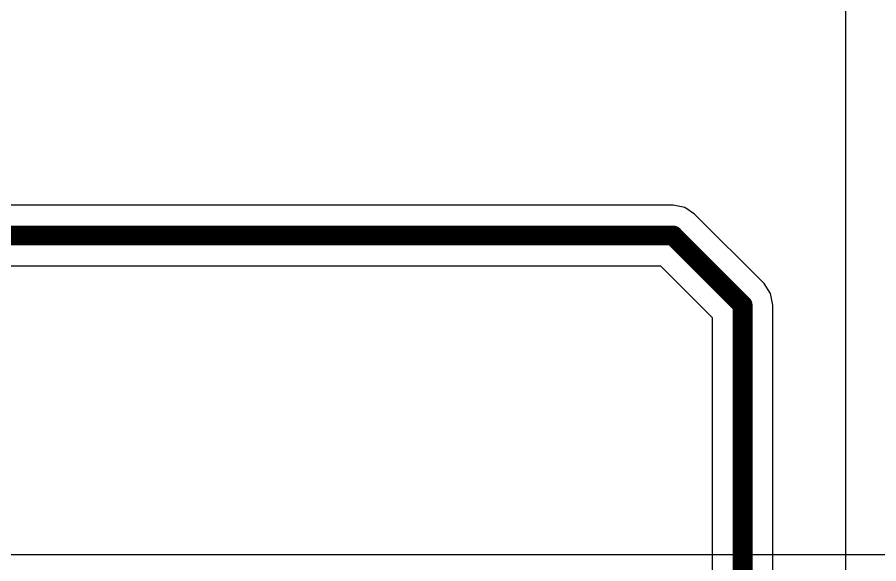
# Model space of a CAD drawing. Header units: inches. Extents: x 0 to 5032, y 0 to 5323.
# Drawn here: x 120.84 to 131.86, y 94.42 to 101.41 of the extents above; entities that cross this region are included whole.
import ezdxf

# ---------------------------------------------------------------- set-up
doc = ezdxf.new("R2010")
doc.units = ezdxf.units.IN
doc.layers.add('Bottom Layer', color=5, linetype='Continuous')
doc.layers.add('Top Layer', color=1, linetype='Continuous')

msp = doc.modelspace()

# ---------------------------------------------------------------- linework, layer by layer
at = {"layer": 'Bottom Layer'}
msp.add_line((164.772, 94.535), (120.378, 94.535), dxfattribs=at)
at = {"layer": 'Top Layer'}
for p, q in [((131.435, 103.741), (131.435, 89.53)), ((129.23, 99.008), (118.636, 99.008)), ((129.379, 98.978), (129.23, 99.008)), ((129.505, 98.894), (129.379, 98.978)), ((130.394, 98.005), (129.505, 98.894)), ((118.475, 98.231), (129.069, 98.231)), ((129.069, 98.231), (129.731, 97.569)), ((130.478, 97.879), (130.394, 98.005)), ((130.508, 97.73), (130.478, 97.879)), ((130.508, 74.705), (130.508, 97.73)), ((129.731, 97.569), (129.731, 74.545))]:
    msp.add_line(p, q, dxfattribs=at)
for points in [[(118.475, 98.619, 0.254, 0.254, 0), (129.23, 98.619, 0.254, 0.254, 0)], [(129.23, 98.619, 0.254, 0.254, 0), (130.119, 97.73, 0.254, 0.254, 0)], [(130.119, 74.545, 0.254, 0.254, 0), (130.119, 97.73, 0.254, 0.254, 0)]]:
    msp.add_lwpolyline(points, format="xyseb", dxfattribs=at)
for points in [[(129.167, 98.619, 0.127, 0.127, 1), (129.294, 98.619, 0.127, 0.127, 1)], [(129.167, 98.619, 0.127, 0.127, 1), (129.294, 98.619, 0.127, 0.127, 1)], [(130.056, 97.73, 0.127, 0.127, 1), (130.183, 97.73, 0.127, 0.127, 1)], [(130.056, 97.73, 0.127, 0.127, 1), (130.183, 97.73, 0.127, 0.127, 1)]]:
    msp.add_lwpolyline(points, format="xyseb", close=True, dxfattribs=at)

doc.saveas('drawing.dxf')
